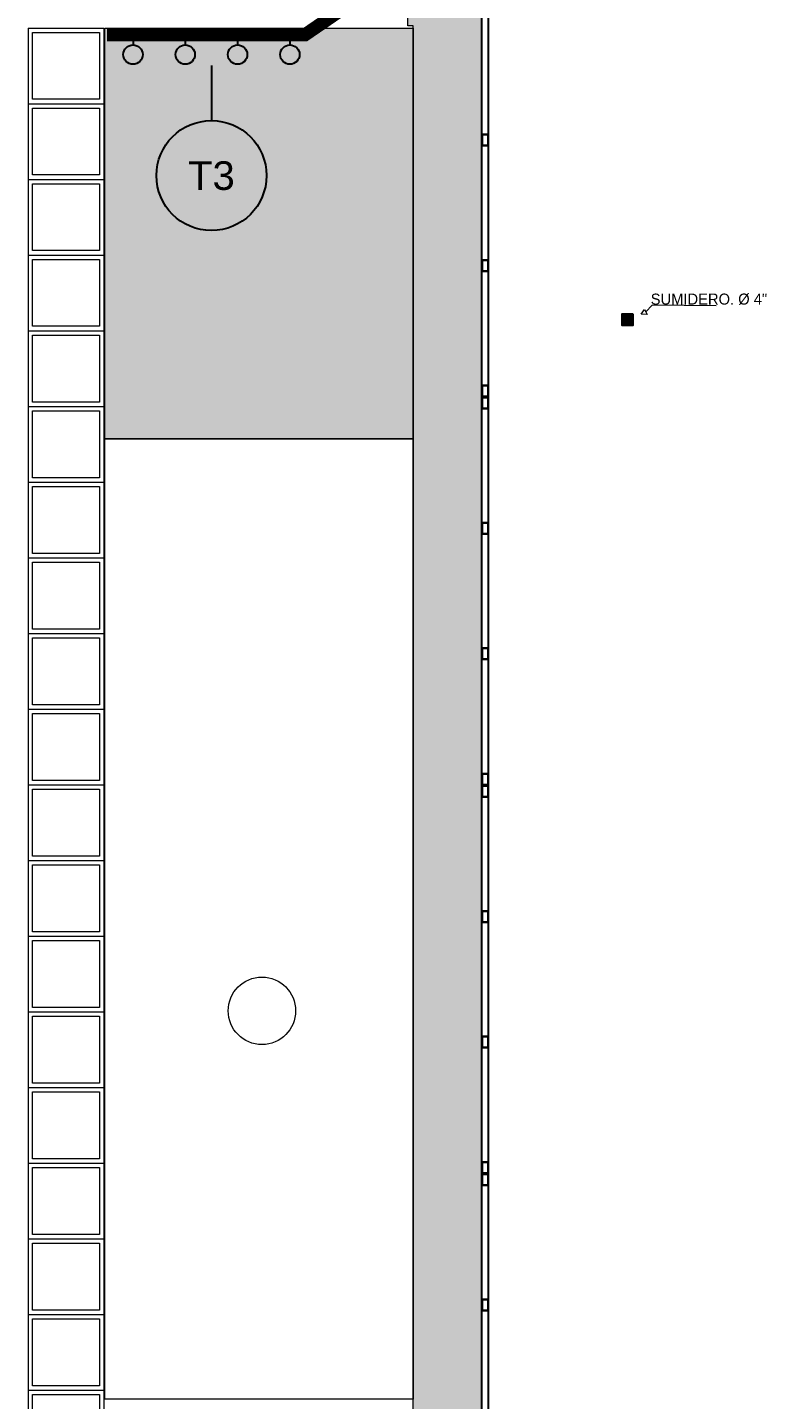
# Model space of a CAD drawing. Header units: metres. Extents: x 349075 to 349285, y 9281902 to 9282050.
# Drawn here: x 349151.45 to 349168.23, y 9281956.83 to 9281988.02 of the extents above; entities that cross this region are included whole.
import ezdxf
from ezdxf.enums import TextEntityAlignment as Align

# ---------------------------------------------------------------- set-up
doc = ezdxf.new("R2010")
doc.units = ezdxf.units.M
doc.header["$LTSCALE"] = 0.25
for name, color, linetype, lineweight in [('AREA-VERDE', 3, 'CONTINUOUS', 9), ('ARQ-FONDO', 253, 'CONTINUOUS', 9), ('CUNETAS-RED', 5, 'CONTINUOUS', 18), ('LLORAD-SIMB', 1, 'CONTINUOUS', 25), ('LLORAD-TEXTO', 1, 'CONTINUOUS', 25), ('LLORAD-TRAMO', 1, 'CONTINUOUS', 70)]:
    doc.layers.add(name, color=color, linetype=linetype, lineweight=lineweight)
doc.styles.add('AG FB', font='AGENCYR.TTF', dxfattribs={"height": 0.3})
doc.styles.get("Standard").update_dxf_attribs({"font": 'arial.ttf'})

# ---------------------------------------------------------------- blocks, each defined once
blk = doc.blocks.new('red drenaje')
at = {"layer": 'CUNETAS-RED'}
blk.add_line((0.425, 70.003), (2.145, 70.003), dxfattribs=at)
blk = doc.blocks.new('SUMIIIDERR')
at = {"layer": 'ARQ-FONDO', "lineweight": 25}
for points in [[(0.125, 0.117), (-0.125, 0.117), (-0.125, -0.133), (0.125, -0.133)], [(0.12, 0.112), (-0.12, 0.112), (-0.12, -0.128), (0.12, -0.128)], [(-0.12, 0.105), (0.12, 0.105), (0.12, 0.1), (-0.12, 0.1)], [(-0.12, 0.095), (0.12, 0.095), (0.12, 0.09), (-0.12, 0.09)], [(-0.12, 0.085), (0.12, 0.085), (0.12, 0.08), (-0.12, 0.08)], [(-0.12, 0.075), (0.12, 0.075), (0.12, 0.07), (-0.12, 0.07)], [(-0.12, 0.065), (0.12, 0.065), (0.12, 0.06), (-0.12, 0.06)], [(-0.12, 0.055), (0.12, 0.055), (0.12, 0.05), (-0.12, 0.05)], [(-0.12, 0.045), (0.12, 0.045), (0.12, 0.04), (-0.12, 0.04)], [(-0.12, 0.035), (0.12, 0.035), (0.12, 0.03), (-0.12, 0.03)], [(-0.12, 0.025), (0.12, 0.025), (0.12, 0.02), (-0.12, 0.02)], [(-0.12, 0.015), (0.12, 0.015), (0.12, 0.01), (-0.12, 0.01)], [(-0.12, 0.005), (0.12, 0.005), (0.12, 0), (-0.12, 0)], [(-0.12, -0.005), (0.12, -0.005), (0.12, -0.01), (-0.12, -0.01)], [(-0.12, -0.015), (0.12, -0.015), (0.12, -0.02), (-0.12, -0.02)], [(-0.12, -0.025), (0.12, -0.025), (0.12, -0.03), (-0.12, -0.03)], [(-0.12, -0.035), (0.12, -0.035), (0.12, -0.04), (-0.12, -0.04)], [(-0.12, -0.045), (0.12, -0.045), (0.12, -0.05), (-0.12, -0.05)], [(-0.12, -0.055), (0.12, -0.055), (0.12, -0.06), (-0.12, -0.06)], [(-0.12, -0.065), (0.12, -0.065), (0.12, -0.07), (-0.12, -0.07)], [(-0.12, -0.075), (0.12, -0.075), (0.12, -0.08), (-0.12, -0.08)], [(-0.12, -0.085), (0.12, -0.085), (0.12, -0.09), (-0.12, -0.09)], [(-0.12, -0.095), (0.12, -0.095), (0.12, -0.1), (-0.12, -0.1)], [(-0.12, -0.105), (0.12, -0.105), (0.12, -0.11), (-0.12, -0.11)], [(-0.12, -0.115), (0.12, -0.115), (0.12, -0.12), (-0.12, -0.12)]]:
    blk.add_lwpolyline(points, close=True, dxfattribs=at)
blk = doc.blocks.new('SUMIXXX')
at = {"layer": 'ARQ-FONDO'}
for p, q in [((0, 0), (0.07, 0.112)), ((0.132, -0.002), (0, 0)), ((0.07, 0.112), (0.101, 0.055)), ((0.248, 0.206), (0.101, 0.055)), ((0.101, 0.055), (0.132, -0.002)), ((1.697, 0.193), (0.248, 0.206))]:
    blk.add_line(p, q, dxfattribs=at)
at = {"layer": 'ARQ-FONDO', "lineweight": 25, "style": 'AG FB'}
blk.add_text('SUMIDERO. Ø 4"', height=0.25, dxfattribs=at).set_placement((0.214, 0.221))

msp = doc.modelspace()

# ---------------------------------------------------------------- hatches: boundary and pattern name
at = {"layer": 'AREA-VERDE', "lineweight": 0, "true_color": 0xc4e4b2, "transparency": 33554610}
h = msp.add_hatch(color=3, dxfattribs=at)
h.dxf.hatch_style = 1
h.paths.add_polyline_path([(349092.703, 9282027.105), (349092.103, 9282027.105), (349092.138, 9281918.001), (349091.104, 9281918.001), (349091.048, 9282031.212), (349161.762, 9282031.212), (349161.762, 9281923.001), (349161, 9281923.001), (349161, 9281955.099), (349160.205, 9281955.101), (349160.204, 9281956.819), (349160.205, 9281957.044), (349160.205, 9281978.669), (349160.205, 9281988.056), (349160.085, 9281988.054), (349160.085, 9282030.769), (349092.685, 9282030.769), (349092.685, 9282027.329), (349092.703, 9282027.329)])
h = msp.add_hatch(color=3, dxfattribs=at)
h.dxf.hatch_style = 1
h.paths.add_polyline_path([(349160.205, 9281988.002), (349160.205, 9281978.669), (349153.205, 9281978.669), (349153.205, 9281988.004)])

# ---------------------------------------------------------------- linework, layer by layer
at = {"layer": 'ARQ-FONDO'}
for p, q in [((349161.762, 9281918.001), (349161.762, 9282031.212)), ((349161.777, 9281917.986), (349161.777, 9282031.227)), ((349161.907, 9281917.856), (349161.907, 9282031.357)), ((349161.922, 9281917.841), (349161.922, 9282031.372)), ((349151.46, 9281988.004), (349151.46, 9281955.099)), ((349153.18, 9281988.004), (349153.18, 9281955.099)), ((349151.46, 9281986.284), (349153.18, 9281986.284)), ((349151.46, 9281984.564), (349153.18, 9281984.564)), ((349151.46, 9281982.844), (349153.18, 9281982.844)), ((349151.46, 9281981.124), (349153.18, 9281981.124)), ((349151.46, 9281979.404), (349153.18, 9281979.404)), ((349151.46, 9281977.684), (349153.18, 9281977.684)), ((349151.46, 9281975.964), (349153.18, 9281975.964)), ((349151.46, 9281974.244), (349153.18, 9281974.244)), ((349151.46, 9281972.524), (349153.18, 9281972.524)), ((349151.46, 9281970.804), (349153.18, 9281970.804)), ((349151.46, 9281969.084), (349153.18, 9281969.084)), ((349151.46, 9281967.364), (349153.18, 9281967.364)), ((349151.46, 9281965.644), (349153.18, 9281965.644)), ((349151.46, 9281963.924), (349153.18, 9281963.924)), ((349151.46, 9281962.204), (349153.18, 9281962.204)), ((349151.46, 9281960.484), (349153.18, 9281960.484)), ((349151.46, 9281958.764), (349153.18, 9281958.764)), ((349151.46, 9281957.044), (349153.18, 9281957.044))]:
    msp.add_line(p, q, dxfattribs=at)
at = {"layer": 'ARQ-FONDO', "elevation": -4.4}
msp.add_lwpolyline([(349092.703, 9282027.105), (349092.103, 9282027.105), (349092.138, 9281918.001), (349091.104, 9281918.001), (349091.048, 9282031.212), (349161.762, 9282031.212), (349161.762, 9281923.001), (349161, 9281923.001), (349161, 9281955.099), (349160.204, 9281955.099), (349160.205, 9281956.819), (349160.205, 9281957.044), (349160.205, 9281978.669), (349160.205, 9281988.056), (349160.085, 9281988.054), (349160.085, 9282030.769), (349092.685, 9282030.769), (349092.685, 9282027.329), (349092.703, 9282027.329), (349092.703, 9282027.105)], dxfattribs=at)
at = {"layer": 'ARQ-FONDO'}
for points in [[(349151.56, 9281986.384), (349151.56, 9281987.904), (349153.08, 9281987.904), (349153.08, 9281986.384)], [(349160.205, 9281988.002), (349160.205, 9281978.669), (349153.205, 9281978.669), (349153.205, 9281988.004)], [(349151.56, 9281984.664), (349151.56, 9281986.184), (349153.08, 9281986.184), (349153.08, 9281984.664)], [(349151.56, 9281982.944), (349151.56, 9281984.464), (349153.08, 9281984.464), (349153.08, 9281982.944)], [(349151.56, 9281981.224), (349151.56, 9281982.744), (349153.08, 9281982.744), (349153.08, 9281981.224)], [(349151.56, 9281979.504), (349151.56, 9281981.024), (349153.08, 9281981.024), (349153.08, 9281979.504)], [(349161.922, 9281979.606), (349161.922, 9281979.631), (349161.762, 9281979.631), (349161.762, 9281979.606)], [(349151.56, 9281977.784), (349151.56, 9281979.304), (349153.08, 9281979.304), (349153.08, 9281977.784)], [(349153.205, 9281978.669), (349160.205, 9281978.669), (349160.205, 9281956.844), (349153.205, 9281956.844)], [(349151.56, 9281976.064), (349151.56, 9281977.584), (349153.08, 9281977.584), (349153.08, 9281976.064)], [(349151.56, 9281974.344), (349151.56, 9281975.864), (349153.08, 9281975.864), (349153.08, 9281974.344)], [(349151.56, 9281972.624), (349151.56, 9281974.144), (349153.08, 9281974.144), (349153.08, 9281972.624)], [(349151.56, 9281970.904), (349151.56, 9281972.424), (349153.08, 9281972.424), (349153.08, 9281970.904)], [(349151.56, 9281969.184), (349151.56, 9281970.704), (349153.08, 9281970.704), (349153.08, 9281969.184)], [(349161.922, 9281970.781), (349161.922, 9281970.806), (349161.762, 9281970.806), (349161.762, 9281970.781)], [(349151.56, 9281967.464), (349151.56, 9281968.984), (349153.08, 9281968.984), (349153.08, 9281967.464)], [(349151.56, 9281965.744), (349151.56, 9281967.264), (349153.08, 9281967.264), (349153.08, 9281965.744)], [(349151.56, 9281964.024), (349151.56, 9281965.544), (349153.08, 9281965.544), (349153.08, 9281964.024)], [(349151.56, 9281962.304), (349151.56, 9281963.824), (349153.08, 9281963.824), (349153.08, 9281962.304)], [(349151.56, 9281960.584), (349151.56, 9281962.104), (349153.08, 9281962.104), (349153.08, 9281960.584)], [(349161.922, 9281961.956), (349161.922, 9281961.981), (349161.762, 9281961.981), (349161.762, 9281961.956)], [(349151.56, 9281958.864), (349151.56, 9281960.384), (349153.08, 9281960.384), (349153.08, 9281958.864)], [(349151.56, 9281957.144), (349151.56, 9281958.664), (349153.08, 9281958.664), (349153.08, 9281957.144)], [(349151.56, 9281955.199), (349151.56, 9281956.944), (349153.08, 9281956.944), (349153.08, 9281955.199)]]:
    msp.add_lwpolyline(points, close=True, dxfattribs=at)
at = {"layer": 'ARQ-FONDO', "lineweight": 30, "ltscale": 1.87}
for points in [[(349161.777, 9281985.331), (349161.777, 9281985.581), (349161.907, 9281985.581), (349161.907, 9281985.331)], [(349161.777, 9281982.481), (349161.777, 9281982.731), (349161.907, 9281982.731), (349161.907, 9281982.481)], [(349161.777, 9281979.631), (349161.777, 9281979.881), (349161.907, 9281979.881), (349161.907, 9281979.631)], [(349161.777, 9281979.356), (349161.777, 9281979.606), (349161.907, 9281979.606), (349161.907, 9281979.356)], [(349161.777, 9281976.506), (349161.777, 9281976.756), (349161.907, 9281976.756), (349161.907, 9281976.506)], [(349161.777, 9281973.656), (349161.777, 9281973.906), (349161.907, 9281973.906), (349161.907, 9281973.656)], [(349161.777, 9281970.806), (349161.777, 9281971.056), (349161.907, 9281971.056), (349161.907, 9281970.806)], [(349161.777, 9281970.531), (349161.777, 9281970.781), (349161.907, 9281970.781), (349161.907, 9281970.531)], [(349161.777, 9281967.681), (349161.777, 9281967.931), (349161.907, 9281967.931), (349161.907, 9281967.681)], [(349161.777, 9281964.831), (349161.777, 9281965.081), (349161.907, 9281965.081), (349161.907, 9281964.831)], [(349161.777, 9281961.981), (349161.777, 9281962.231), (349161.907, 9281962.231), (349161.907, 9281961.981)], [(349161.777, 9281961.706), (349161.777, 9281961.956), (349161.907, 9281961.956), (349161.907, 9281961.706)], [(349161.777, 9281958.856), (349161.777, 9281959.106), (349161.907, 9281959.106), (349161.907, 9281958.856)]]:
    msp.add_lwpolyline(points, close=True, dxfattribs=at)
at = {"layer": 'ARQ-FONDO'}
msp.add_circle((349156.772, 9281965.667), 0.766, dxfattribs=at)
at = {"layer": 'LLORAD-SIMB'}
for p, q in [((349153.844, 9281987.85), (349153.844, 9281987.62)), ((349155.031, 9281987.85), (349155.031, 9281987.62)), ((349156.219, 9281987.85), (349156.219, 9281987.62)), ((349157.406, 9281987.85), (349157.406, 9281987.62))]:
    msp.add_line(p, q, dxfattribs=at)
for centre in [(349153.844, 9281987.4), (349155.031, 9281987.4), (349156.219, 9281987.4), (349157.406, 9281987.4)]:
    msp.add_circle(centre, 0.22, dxfattribs=at)
at = {"layer": 'LLORAD-TEXTO'}
msp.add_line((349155.625, 9281987.15), (349155.625, 9281985.9), dxfattribs=at)
msp.add_circle((349155.625, 9281984.65), 1.25, dxfattribs=at)
at = {"layer": 'LLORAD-TRAMO', "const_width": 0.3}
msp.add_lwpolyline([(349158.55, 9281988.4), (349157.75, 9281987.85), (349157.5, 9281987.85), (349157.25, 9281987.85), (349157, 9281987.85), (349156.75, 9281987.85), (349156.5, 9281987.85), (349156.25, 9281987.85), (349156, 9281987.85), (349155.75, 9281987.85), (349155.5, 9281987.85), (349155.25, 9281987.85), (349155, 9281987.85), (349154.75, 9281987.85), (349154.5, 9281987.85), (349154.25, 9281987.85), (349154, 9281987.85), (349153.75, 9281987.85), (349153.5, 9281987.85), (349153.25, 9281987.85)], dxfattribs=at)

# ---------------------------------------------------------------- block references
at = {"layer": 'ARQ-FONDO', "lineweight": 30}
msp.add_blockref('SUMIXXX', (349165.387, 9281981.497), dxfattribs=at)
at = {"layer": 'ARQ-FONDO', "lineweight": 0}
msp.add_blockref('SUMIIIDERR', (349165.074, 9281981.386), dxfattribs=at)
at = {"layer": 'CUNETAS-RED', "lineweight": 30}
msp.add_blockref('red drenaje', (349151.035, 9281918.001), dxfattribs=at)

# ---------------------------------------------------------------- texts
at = {"layer": 'LLORAD-TEXTO'}
msp.add_text('T3', height=0.65, dxfattribs=at).set_placement((349155.625, 9281984.65), align=Align.MIDDLE_CENTER)

doc.saveas('drawing.dxf')
